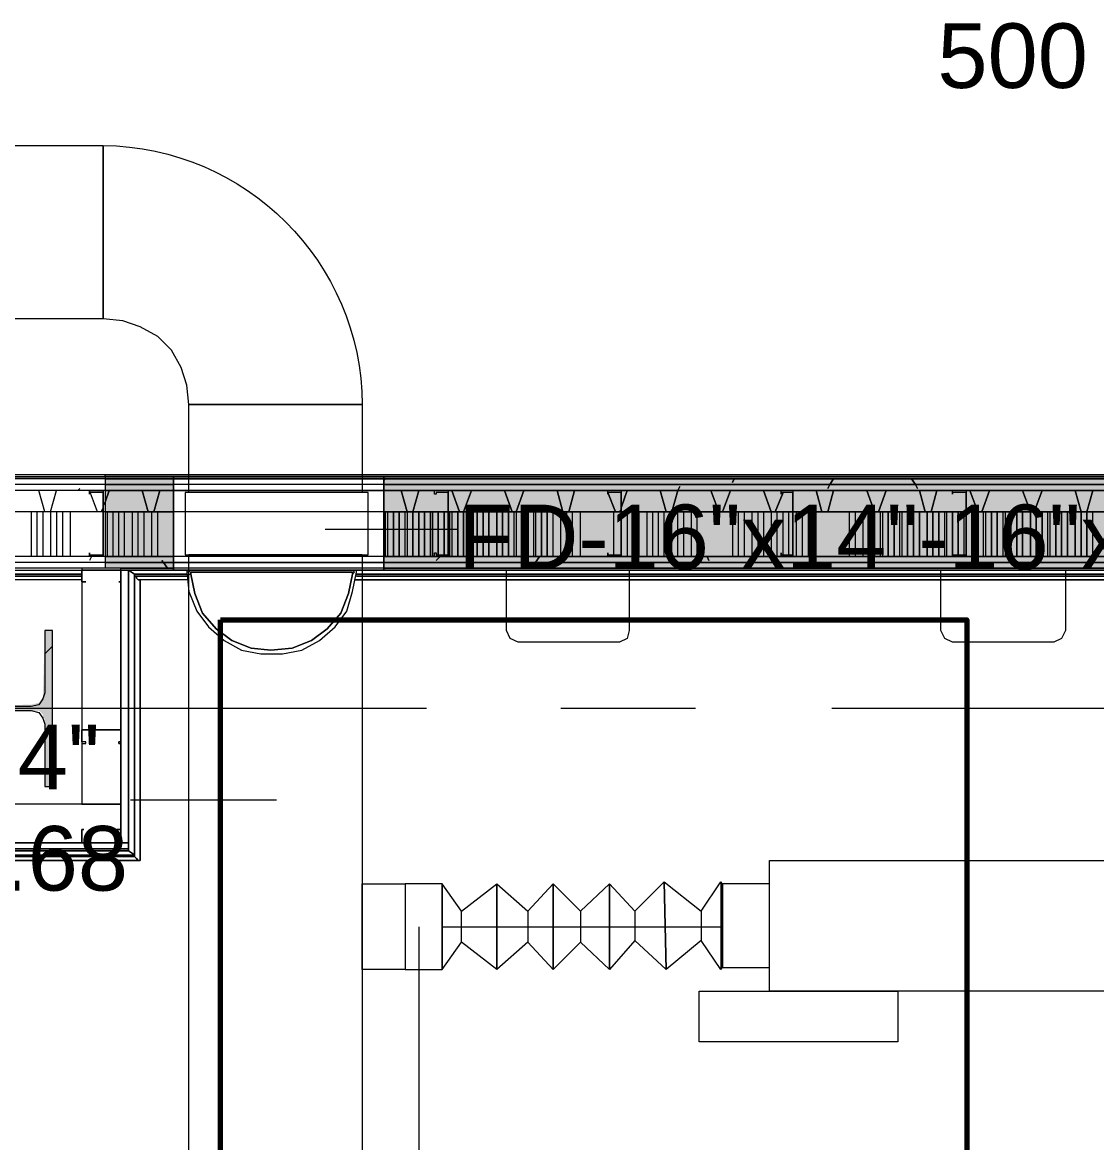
# Model space of a CAD drawing. Header units: metres. Extents: x -2 to 237, y -8 to 52.
# Drawn here: x 30.964 to 33.491, y 31.172 to 33.807 of the extents above; entities that cross this region are included whole.
import ezdxf

# ---------------------------------------------------------------- set-up
doc = ezdxf.new("R2010")
doc.units = ezdxf.units.M
doc.layers.add('HVAC - Ductos', color=5, linetype='Continuous', lineweight=0)
doc.layers.add('PDF_Text', color=7, linetype='Continuous', lineweight=0)
doc.layers.add('PDF_Geometry', color=7, linetype='Continuous', lineweight=0, true_color=0xaaaaaa)
doc.layers.add('PDF_Solid Fills', color=7, linetype='Continuous', lineweight=0, true_color=0xffffff)
doc.styles.add('PDF Helvetica', font='')
doc.styles.get('PDF Helvetica').set_extended_font_data('Helvetica')

msp = doc.modelspace()

# ---------------------------------------------------------------- hatches: boundary and pattern name
at = {"layer": 'PDF_Solid Fills', "lineweight": 0, "transparency": 33554559}
h = msp.add_hatch(color=256, dxfattribs=at)
h.paths.add_polyline_path([(31.3194, 32.7197), (31.3194, 32.7334), (31.159, 32.7334), (31.159, 32.7197)])
h.paths.add_polyline_path([(39.5022, 32.7197), (40.3131, 32.7197), (40.3131, 32.7334), (39.5022, 32.7334)])
h.paths.add_polyline_path([(38.7828, 32.7197), (38.7828, 32.7334), (31.8142, 32.7334), (31.8142, 32.7197)])
h = msp.add_hatch(color=256, dxfattribs=at)
h.paths.add_polyline_path([(31.3194, 32.7197), (31.3194, 32.7334), (31.159, 32.7334), (31.159, 32.7197)])
h.paths.add_polyline_path([(39.5022, 32.7197), (40.3131, 32.7197), (40.3131, 32.7334), (39.5022, 32.7334)])
h.paths.add_polyline_path([(38.7828, 32.7197), (38.7828, 32.7334), (31.8142, 32.7334), (31.8142, 32.7197)])
h = msp.add_hatch(color=256, dxfattribs=at)
h.paths.add_polyline_path([(31.1223, 32.7059), (31.1544, 32.7013), (31.1544, 32.7059)])
h.paths.add_polyline_path([(31.1544, 32.5547), (31.1223, 32.5547), (31.1544, 32.5502)])
h = msp.add_hatch(color=256, dxfattribs=at)
h.paths.add_polyline_path([(31.3194, 32.7059), (31.3194, 32.7197), (31.159, 32.7197), (31.159, 32.7059)])
h.paths.add_polyline_path([(39.5022, 32.7197), (39.5022, 32.7059), (40.3314, 32.7059), (40.3314, 32.7197)])
h.paths.add_polyline_path([(31.8142, 32.7197), (31.8142, 32.7059), (38.7828, 32.7059), (38.7828, 32.7197)])
h = msp.add_hatch(color=256, dxfattribs=at)
h.paths.add_polyline_path([(31.3194, 32.7059), (31.3194, 32.7197), (31.159, 32.7197), (31.159, 32.7059)])
h.paths.add_polyline_path([(39.5022, 32.7197), (39.5022, 32.7059), (40.3131, 32.7059), (40.3131, 32.7197)])
h.paths.add_polyline_path([(31.8142, 32.7197), (31.8142, 32.7059), (38.7828, 32.7059), (38.7828, 32.7197)])
h = msp.add_hatch(color=256, dxfattribs=at)
h.paths.add_polyline_path([(31.3194, 32.6555), (31.3194, 32.7059), (31.159, 32.7059), (31.159, 32.6555)])
h.paths.add_polyline_path([(39.5022, 32.7059), (39.5022, 32.6555), (40.3451, 32.6555), (40.3451, 32.7059)])
h.paths.add_polyline_path([(31.8142, 32.7059), (31.8142, 32.6555), (38.7828, 32.6555), (38.7828, 32.7059)])
h = msp.add_hatch(color=256, dxfattribs=at)
h.paths.add_polyline_path([(31.3194, 32.6555), (31.3194, 32.7059), (31.159, 32.7059), (31.159, 32.6555)])
h.paths.add_polyline_path([(39.5022, 32.7059), (39.5022, 32.6555), (40.3131, 32.6555), (40.3131, 32.7059)])
h.paths.add_polyline_path([(31.8142, 32.7059), (31.8142, 32.6555), (38.7828, 32.6555), (38.7828, 32.7059)])
h = msp.add_hatch(color=256, dxfattribs=at)
h.paths.add_polyline_path([(31.9379, 32.7059), (31.9653, 32.7013), (31.9653, 32.7059)])
h.paths.add_polyline_path([(31.9653, 32.5547), (31.9333, 32.5547), (31.9653, 32.5502)])
h = msp.add_hatch(color=256, dxfattribs=at)
h.paths.add_polyline_path([(32.3685, 32.7013), (32.3685, 32.7059), (32.3411, 32.7059)])
h.paths.add_polyline_path([(32.3685, 32.5502), (32.3685, 32.5547), (32.3411, 32.5547)])
h = msp.add_hatch(color=256, dxfattribs=at)
h.paths.add_polyline_path([(32.7488, 32.7059), (32.7763, 32.7013), (32.7763, 32.7059)])
h.paths.add_polyline_path([(32.7763, 32.5547), (32.7488, 32.5547), (32.7763, 32.5502)])
h = msp.add_hatch(color=256, dxfattribs=at)
h.paths.add_polyline_path([(33.152, 32.7059), (33.1841, 32.7013), (33.1841, 32.7059)])
h.paths.add_polyline_path([(33.1841, 32.5547), (33.1566, 32.5547), (33.1841, 32.5502)])
h = msp.add_hatch(color=256, dxfattribs=at)
h.paths.add_polyline_path([(31.3194, 32.5502), (31.3194, 32.6555), (31.159, 32.6555), (31.159, 32.5502)])
h.paths.add_polyline_path([(40.3451, 32.5502), (40.3451, 32.6555), (39.5022, 32.6555), (39.5022, 32.5547), (40.3131, 32.5547)])
h.paths.add_polyline_path([(38.7828, 32.5547), (38.7828, 32.6555), (31.8142, 32.6555), (31.8142, 32.5502), (38.2239, 32.5547)])
h = msp.add_hatch(color=256, dxfattribs=at)
h.paths.add_polyline_path([(31.3194, 32.5502), (31.3194, 32.6555), (31.159, 32.6555), (31.159, 32.5502)])
h.paths.add_polyline_path([(39.5022, 32.5547), (40.3131, 32.5547), (40.3131, 32.6555), (39.5022, 32.6555)])
h.paths.add_polyline_path([(38.7828, 32.5502), (38.7828, 32.6555), (31.8142, 32.6555), (31.8142, 32.5502)])
h = msp.add_hatch(color=256, dxfattribs=at)
h.paths.add_polyline_path([(31.3194, 32.5364), (31.3194, 32.5502), (31.159, 32.5502), (31.159, 32.5364)])
h.paths.add_polyline_path([(39.5022, 32.5502), (39.5022, 32.5364), (40.3314, 32.5364), (40.3314, 32.5502)])
h.paths.add_polyline_path([(31.8142, 32.5502), (31.8142, 32.5364), (38.7828, 32.5364), (38.7828, 32.5502)])
h = msp.add_hatch(color=256, dxfattribs=at)
h.paths.add_polyline_path([(31.3194, 32.5364), (31.3194, 32.5502), (31.159, 32.5502), (31.159, 32.5364)])
h.paths.add_polyline_path([(39.5022, 32.5502), (39.5022, 32.5364), (40.3131, 32.5364), (40.3131, 32.5502)])
h.paths.add_polyline_path([(31.8142, 32.5502), (31.8142, 32.5364), (38.7828, 32.5364), (38.7828, 32.5502)])
h = msp.add_hatch(color=256, dxfattribs=at)
h.paths.add_polyline_path([(31.3194, 32.5227), (31.3194, 32.5364), (31.159, 32.5364), (31.159, 32.5227)])
h.paths.add_polyline_path([(39.5022, 32.5364), (39.5022, 32.5227), (40.3131, 32.5227), (40.3131, 32.5364)])
h.paths.add_polyline_path([(31.8142, 32.5364), (31.8142, 32.5227), (38.7828, 32.5227), (38.7828, 32.5364)])
h = msp.add_hatch(color=256, dxfattribs=at)
h.paths.add_polyline_path([(31.3194, 32.5227), (31.3194, 32.5364), (31.159, 32.5364), (31.159, 32.5227)])
h.paths.add_polyline_path([(39.5022, 32.5364), (39.5022, 32.5227), (40.3131, 32.5227), (40.3131, 32.5364)])
h.paths.add_polyline_path([(31.8142, 32.5364), (31.8142, 32.5227), (38.7828, 32.5227), (38.7828, 32.5364)])
msp.add_hatch(color=256, dxfattribs=at).paths.add_polyline_path([(30.6963, 32.2295), (30.6963, 32.376), (30.6779, 32.376), (30.6779, 32.0095), (30.6963, 32.0095), (30.6963, 32.1607), (30.7009, 32.1745), (30.7146, 32.1882), (31.0032, 32.1882), (31.0124, 32.1791), (31.0124, 32.1699), (31.017, 32.1699), (31.017, 32.0095), (31.0353, 32.0095), (31.0353, 32.376), (31.017, 32.376), (31.0124, 32.2203), (31.0078, 32.2111), (31.0032, 32.2065), (30.9849, 32.2019), (30.7329, 32.1973), (30.7329, 32.2019), (30.7146, 32.2065), (30.7054, 32.2157), (30.7009, 32.2157), (30.7009, 32.2295)])

# ---------------------------------------------------------------- linework, layer by layer
at = {"layer": 'HVAC - Ductos', "lineweight": 0}
for points in [[(27.709, 33.5169), (31.1544, 33.5169), (31.1544, 33.1091), (27.709, 33.1091)], [(31.356, 32.7013), (31.356, 32.9075), (31.7638, 32.9075), (31.7638, 32.7013)], [(31.3468, 32.5547), (31.7775, 32.5547), (31.7775, 32.7013), (31.3468, 32.7013)], [(31.356, 31.0474), (31.356, 32.5547), (31.7638, 32.5547), (31.7638, 31.0474)], [(33.6331, 31.5284), (33.6331, 31.8354), (33.6331, 31.5284), (32.7213, 31.5284), (32.7213, 31.8354), (33.6331, 31.8354), (34.0179, 31.8858), (34.0179, 31.478)], [(31.8646, 31.5788), (31.7638, 31.5788), (31.7638, 31.5834), (31.7638, 31.5926), (31.7638, 31.6063), (31.7638, 31.6293), (31.7638, 31.6521), (31.7638, 31.6797), (31.7638, 31.7071), (31.7638, 31.7301), (31.7638, 31.7529), (31.7638, 31.7667), (31.7638, 31.7804), (31.8646, 31.7804), (31.8646, 31.7667), (31.8646, 31.7529), (31.8646, 31.7301), (31.8646, 31.7071), (31.8646, 31.6797), (31.8646, 31.6521), (31.8646, 31.6293), (31.8646, 31.6063), (31.8646, 31.5926), (31.8646, 31.5834)], [(31.9516, 31.7804), (31.9516, 31.7667), (31.9516, 31.7529), (31.9516, 31.7301), (31.9516, 31.7071), (31.9516, 31.6797), (31.9516, 31.6521), (31.9516, 31.6293), (31.9516, 31.6063), (31.9516, 31.5926), (31.9516, 31.5834), (31.9516, 31.5788), (31.9516, 31.5834), (31.9516, 31.5926), (31.9516, 31.6063), (31.9516, 31.6293), (31.9516, 31.6521), (31.9516, 31.6797), (31.9516, 31.7071), (31.9516, 31.7301), (31.9516, 31.7529), (31.9516, 31.7667)], [(32.6114, 31.7804), (32.6114, 31.7759), (32.6114, 31.7575), (32.6114, 31.7301), (32.6114, 31.6979), (32.6114, 31.6659), (32.6114, 31.6293), (32.6114, 31.6063), (32.6114, 31.588), (32.6114, 31.5834), (32.7213, 31.5834), (32.7213, 31.5972), (32.7213, 31.6109), (32.7213, 31.6293), (32.7213, 31.6567), (32.7213, 31.6797), (32.7213, 31.7071), (32.7213, 31.7301), (32.7213, 31.7529), (32.7213, 31.7667), (32.7213, 31.7759), (32.7213, 31.7804), (32.6114, 31.7804), (32.6068, 31.785), (32.6068, 31.7759), (32.6068, 31.7575), (32.6068, 31.7301), (32.6068, 31.6979), (32.6068, 31.6659), (32.6068, 31.6293), (32.6068, 31.6017), (32.6068, 31.588), (32.6068, 31.5788), (32.6114, 31.5834), (32.6114, 31.588), (32.6114, 31.6063), (32.6114, 31.6293), (32.6114, 31.6659), (32.6114, 31.6979), (32.6114, 31.7301), (32.6114, 31.7575), (32.6114, 31.7759)], [(32.6114, 31.7804), (32.6114, 31.7759), (32.6114, 31.7667), (32.6114, 31.7529), (32.6114, 31.7301), (32.6114, 31.7071), (32.6114, 31.6797), (32.6114, 31.6567), (32.6114, 31.6293), (32.6114, 31.6109), (32.6114, 31.5972), (32.6114, 31.5834), (32.6114, 31.5972), (32.6114, 31.6109), (32.6114, 31.6293), (32.6114, 31.6567), (32.6114, 31.6797), (32.6114, 31.7071), (32.6114, 31.7301), (32.6114, 31.7529), (32.6114, 31.7667), (32.6114, 31.7759)], [(32.5564, 31.4093), (32.5564, 31.5284), (33.0237, 31.5284), (33.0237, 31.4093)]]:
    msp.add_lwpolyline(points, close=True, dxfattribs=at)
msp.add_lwpolyline([(31.7638, 32.9075), (31.356, 32.9075), (31.3514, 32.9533), (31.3377, 32.9946), (31.3148, 33.0358), (31.2827, 33.0678), (31.2415, 33.0908), (31.2003, 33.1045), (31.1544, 33.1091), (31.1544, 33.5169, -0.409304)], format="xyb", close=True, dxfattribs=at)
for points in [[(31.1544, 33.5169), (31.1544, 33.5169)], [(31.1544, 33.1091), (31.1544, 33.5169), (31.1544, 33.1091)], [(31.1544, 33.1091), (31.1544, 33.1091)], [(31.6767, 32.6143), (31.9883, 32.6143)], [(31.356, 32.5547), (31.356, 32.5547)], [(31.356, 32.5547), (31.7638, 32.5547), (31.356, 32.5547)], [(31.7638, 32.5547), (31.7638, 32.5547)], [(31.5622, 31.9774), (31.2185, 31.9774)], [(31.9974, 31.7163), (32.0799, 31.7804), (32.0799, 31.5788), (31.9974, 31.643), (31.9974, 31.7163), (31.9516, 31.7804), (31.8646, 31.7804), (31.8646, 31.7667), (31.8646, 31.7529), (31.8646, 31.7301), (31.8646, 31.7071), (31.8646, 31.6797), (31.8646, 31.6521), (31.8646, 31.6293), (31.8646, 31.6063), (31.8646, 31.5926), (31.8646, 31.5834), (31.8646, 31.5788), (31.9516, 31.5788), (31.9516, 31.7804), (31.9516, 31.5788), (31.9974, 31.643)], [(32.1533, 31.7163), (32.2128, 31.7804), (32.2128, 31.5788), (32.1533, 31.643), (32.0799, 31.5788), (32.0799, 31.7804), (32.1533, 31.7163), (32.1533, 31.643)], [(32.2769, 31.7163), (32.3456, 31.7804), (32.3456, 31.5788), (32.2769, 31.643), (32.2128, 31.5788), (32.2128, 31.7804), (32.2769, 31.7163), (32.2769, 31.643)], [(32.4052, 31.7163), (32.4739, 31.785), (32.4785, 31.5788), (32.4052, 31.6476), (32.3456, 31.5788), (32.3456, 31.7804), (32.4052, 31.7163), (32.4052, 31.6476)], [(32.561, 31.7163), (32.6068, 31.785), (32.6068, 31.5788), (32.561, 31.6476), (32.4785, 31.5788), (32.4739, 31.785), (32.561, 31.7163), (32.561, 31.6476)], [(32.6068, 31.785), (32.6068, 31.7759), (32.6068, 31.7575), (32.6068, 31.7301), (32.6068, 31.6979), (32.6068, 31.6659), (32.6068, 31.6293), (32.6068, 31.6017), (32.6068, 31.588), (32.6068, 31.5788)], [(31.8966, 31.6797), (31.8966, 30.6442), (32.4098, 30.6442)], [(31.9516, 31.6797), (32.1715, 31.6797), (32.3869, 31.6797), (32.6068, 31.6797)]]:
    msp.add_lwpolyline(points, dxfattribs=at)
at = {"layer": 'PDF_Geometry', "lineweight": 0}
for points in [[(29.9907, 32.738), (29.9907, 32.8433), (29.2897, 32.8433), (29.9907, 32.8433), (29.2897, 32.8433), (29.9907, 32.8433), (29.9907, 32.8479), (29.2851, 32.8479), (29.2897, 32.8433), (29.2851, 32.8479), (29.2851, 32.8433), (29.2851, 32.8479), (29.9907, 32.8479), (29.9907, 32.8433), (29.9907, 32.8251), (29.4271, 32.8251), (29.9907, 32.8251), (29.9907, 32.738), (31.159, 32.738), (40.3131, 32.738)], [(29.615, 25.554), (29.615, 31.8766), (29.615, 31.9133), (29.615, 31.9683), (29.615, 32.518), (31.159, 32.518), (31.3194, 32.518), (31.3194, 32.738), (31.159, 32.738), (29.3997, 32.738), (29.3997, 32.518), (29.3997, 31.9133), (29.3997, 25.554)], [(40.3131, 32.7197), (39.5022, 32.7197), (39.5022, 32.7334), (38.7828, 32.7334), (31.8142, 32.7334), (31.8142, 32.7197), (31.3194, 32.7197), (31.159, 32.7197), (29.4134, 32.7197), (29.4134, 32.7059), (29.4134, 32.518), (29.4134, 31.9133), (29.4134, 25.554), (29.4134, 22.5485)], [(31.8142, 32.7059), (31.8142, 32.7197), (31.3194, 32.7197), (31.3194, 32.7334), (31.8142, 32.7334), (31.3194, 32.7334), (31.159, 32.7334), (29.4271, 32.7334)], [(52.427, 32.738), (43.9601, 32.738), (44.629, 32.738), (44.629, 32.7426), (43.9601, 32.7426), (40.3131, 32.7426), (31.159, 32.7426), (29.9907, 32.7426)], [(31.3194, 32.518), (31.356, 32.518), (31.3194, 32.518), (31.8142, 32.518), (31.8142, 32.738), (31.3194, 32.738)], [(31.8142, 32.738), (31.3194, 32.738), (31.3194, 32.518), (31.8142, 32.518)], [(40.3451, 32.7059), (40.3314, 32.7059), (40.3314, 32.7197), (40.8445, 32.7197), (40.8445, 32.7059), (40.5834, 32.7059), (40.8445, 32.7059), (41.3257, 32.7059), (41.3257, 32.7197), (40.8445, 32.7197), (40.8445, 32.7334), (40.3451, 32.7334), (40.3314, 32.7334), (40.3131, 32.7334), (39.5022, 32.7334), (38.7828, 32.7334), (38.7828, 32.7197), (39.5022, 32.7197), (39.5022, 32.7059), (38.7828, 32.7059), (31.8142, 32.7059), (31.3194, 32.7059)], [(31.8142, 32.5364), (31.8142, 32.5502), (31.8142, 32.6555), (31.3194, 32.6555), (31.3194, 32.7059), (31.159, 32.7059), (29.4317, 32.7059), (29.4317, 32.6555), (29.4317, 32.518), (29.4317, 31.9133)], [(31.3194, 32.7197), (31.3194, 32.7059), (31.8142, 32.7059), (31.8142, 32.6555), (31.3194, 32.6555), (31.159, 32.6555), (31.1544, 32.6555), (30.7512, 32.6555), (30.7512, 32.5502)], [(31.1223, 32.6967), (31.1223, 32.6967)], [(31.1544, 32.7013), (31.1544, 32.7013)], [(39.5022, 32.7197), (38.7828, 32.7197), (31.8142, 32.7197)], [(38.7828, 32.7059), (31.8142, 32.7059), (31.8142, 32.6555), (31.9654, 32.6555), (32.3731, 32.6555), (32.7763, 32.6555), (33.1841, 32.6555), (33.5872, 32.6555), (33.1841, 32.6555), (32.7763, 32.6555), (32.3731, 32.6555), (31.9654, 32.6555), (31.8142, 32.6555)], [(31.9654, 32.7013), (31.9654, 32.7013)], [(32.3411, 32.6967), (32.3411, 32.6967)], [(32.7488, 32.6967), (32.7488, 32.6967)], [(32.7763, 32.7013), (32.7763, 32.7013)], [(33.152, 32.6967), (33.152, 32.6967)], [(33.1841, 32.7013), (33.1841, 32.7013)], [(30.9849, 32.6555), (30.9849, 32.5502)], [(30.9986, 32.6555), (30.9986, 32.5502)], [(31.0124, 32.6555), (31.0124, 32.5502)], [(31.0307, 32.6555), (31.0307, 32.5502)], [(31.0445, 32.6555), (31.0445, 32.5502)], [(31.0583, 32.6555), (31.0583, 32.5502)], [(31.0765, 32.6555), (31.0765, 32.5502)], [(31.1636, 32.6555), (31.1636, 32.5502)], [(31.1773, 32.6555), (31.1773, 32.5502)], [(31.1911, 32.5502), (31.1911, 32.6555)], [(31.2048, 32.5502), (31.2048, 32.6555)], [(31.2231, 32.5502), (31.2231, 32.6555)], [(31.2369, 32.5502), (31.2369, 32.6555)], [(31.2506, 32.5502), (31.2506, 32.6555)], [(31.2689, 32.5502), (31.2689, 32.6555)], [(31.2827, 32.5502), (31.2827, 32.6555)], [(31.8142, 32.5502), (31.3194, 32.5502), (31.3194, 32.6555)], [(33.5872, 32.6555), (33.1841, 32.6555), (32.7763, 32.6555), (32.3731, 32.6555), (31.9654, 32.6555), (31.8142, 32.6555), (31.8142, 32.5502), (38.7828, 32.5502), (39.5022, 32.5502)], [(31.8187, 32.5502), (31.8187, 32.6555)], [(31.8233, 32.6555), (31.8233, 32.5502)], [(31.8646, 32.5502), (31.8646, 32.6555)], [(31.8692, 32.6555), (31.8692, 32.5502)], [(31.9241, 32.5502), (31.9241, 32.6555)], [(31.97, 32.5502), (31.97, 32.6555)], [(31.9746, 32.6555), (31.9746, 32.5502)], [(31.9883, 32.5502), (31.9883, 32.6555)], [(32.0158, 32.5502), (32.0158, 32.6555)], [(32.0204, 32.6555), (32.0204, 32.5502)], [(32.1211, 32.5502), (32.1211, 32.6555)], [(32.1257, 32.6555), (32.1257, 32.5502)], [(32.1669, 32.5502), (32.1669, 32.6555)], [(32.1715, 32.6555), (32.1715, 32.5502)], [(32.2128, 32.5502), (32.2128, 32.6555)], [(32.2311, 32.5502), (32.2311, 32.6555)], [(32.2449, 32.5502), (32.2449, 32.6555)], [(32.2586, 32.5502), (32.2586, 32.6555)], [(32.2769, 32.5502), (32.2769, 32.6555)], [(32.3548, 32.6555), (32.3548, 32.5547)], [(32.3731, 32.6555), (32.3731, 32.5502)], [(32.3869, 32.6555), (32.3869, 32.5502)], [(32.4006, 32.6555), (32.4006, 32.5502)], [(32.4144, 32.6555), (32.4144, 32.5502)], [(32.4327, 32.6555), (32.4327, 32.5502)], [(32.4464, 32.6555), (32.4464, 32.5502)], [(32.4602, 32.5502), (32.4602, 32.6555)], [(32.4739, 32.5502), (32.4739, 32.6555)], [(32.4922, 32.5502), (32.4922, 32.6555)], [(32.506, 32.5502), (32.506, 32.6555)], [(32.5198, 32.5502), (32.5198, 32.6555)], [(32.5381, 32.5502), (32.5381, 32.6555)], [(32.5518, 32.5502), (32.5518, 32.6555)], [(32.6343, 32.6555), (32.6343, 32.5502)], [(32.648, 32.6555), (32.648, 32.5502)], [(32.6618, 32.6555), (32.6618, 32.5502)], [(32.6801, 32.6555), (32.6801, 32.5502)], [(32.6939, 32.6555), (32.6939, 32.5502)], [(32.7076, 32.6555), (32.7076, 32.5502)], [(32.7259, 32.6555), (32.7259, 32.5502)], [(32.7397, 32.5502), (32.7397, 32.6555)], [(32.7534, 32.5547), (32.7534, 32.6555)], [(32.7671, 32.5547), (32.7671, 32.6555)], [(32.7855, 32.5502), (32.7855, 32.6555)], [(32.7992, 32.5502), (32.7992, 32.6555)], [(32.813, 32.5502), (32.813, 32.6555)], [(32.8313, 32.5502), (32.8313, 32.6555)], [(32.9092, 32.6555), (32.9092, 32.5502)], [(32.9229, 32.6555), (32.9229, 32.5502)], [(32.9412, 32.6555), (32.9412, 32.5502)], [(32.955, 32.6555), (32.955, 32.5502)], [(32.9688, 32.6555), (32.9688, 32.5502)], [(32.9825, 32.5502), (32.9825, 32.6555)], [(32.9871, 32.6555), (32.9871, 32.5502)], [(33.0283, 32.5502), (33.0283, 32.6555)], [(33.0329, 32.6555), (33.0329, 32.5502)], [(33.1337, 32.5502), (33.1337, 32.6555)], [(33.1383, 32.6555), (33.1383, 32.5502)], [(33.1795, 32.5547), (33.1795, 32.6555)], [(33.1841, 32.6555), (33.1841, 32.5547)], [(33.1978, 32.5502), (33.1978, 32.6555)], [(33.2253, 32.5502), (33.2253, 32.6555)], [(33.2299, 32.6555), (33.2299, 32.5502)], [(33.2574, 32.5502), (33.2574, 32.6555)], [(33.2711, 32.5502), (33.2711, 32.6555)], [(33.2757, 32.6555), (33.2757, 32.5502)], [(33.3765, 32.5502), (33.3765, 32.6555)], [(33.3811, 32.6555), (33.3811, 32.5502)], [(33.4819, 32.5502), (33.4819, 32.6555)], [(38.7828, 32.5502), (31.8142, 32.5502), (31.3194, 32.5502), (31.159, 32.5502), (29.5829, 32.5502), (29.5325, 32.5502), (29.5829, 32.5502), (29.5829, 32.5364), (29.5829, 32.518), (29.5829, 31.9133), (29.5829, 27.1026)], [(31.1223, 32.5593), (31.1223, 32.5593)], [(31.1544, 32.5547), (31.1544, 32.5547)], [(31.3194, 32.5502), (31.3194, 32.5364), (31.8142, 32.5364), (31.8142, 32.5226), (31.3194, 32.5226), (31.1957, 32.5226), (31.3194, 32.5226), (31.3194, 32.518), (31.159, 32.518)], [(31.9654, 32.5547), (31.9654, 32.5547)], [(32.3411, 32.5593), (32.3411, 32.5593)], [(32.7488, 32.5593), (32.7488, 32.5593)], [(32.7763, 32.5547), (32.7763, 32.5547)], [(33.152, 32.5593), (33.152, 32.5593)], [(33.1841, 32.5547), (33.1841, 32.5547)], [(40.3406, 31.0886), (40.3451, 31.0886), (40.3314, 31.0886), (40.3314, 32.5364), (40.3131, 32.5364), (39.5022, 32.5364), (38.7828, 32.5364), (38.7828, 32.5226), (39.5022, 32.5226), (38.7828, 32.5226), (31.8142, 32.5226), (31.3194, 32.5226), (31.3194, 32.5364), (31.159, 32.5364), (29.5967, 32.5364), (29.5967, 32.5226), (29.5967, 32.518), (29.5967, 31.9133), (29.6104, 31.9133)], [(31.104, 32.5226), (29.615, 32.5226), (29.615, 32.518), (29.615, 31.9133), (29.615, 32.5226), (29.5967, 32.5226), (29.5967, 31.9133), (29.5967, 27.1026), (29.5967, 26.956), (29.5967, 25.554), (29.5967, 25.5356)], [(29.6287, 31.8491), (31.2277, 31.8491), (31.214, 31.8583), (29.615, 31.8583), (31.214, 31.8583), (31.214, 31.9683), (31.214, 32.518), (31.104, 32.518), (31.104, 31.9683), (29.615, 31.9683)], [(29.615, 32.518), (30.9986, 32.518)], [(31.1957, 32.518), (31.214, 32.518), (31.214, 31.8583), (31.2277, 31.8491), (31.2277, 32.5089), (31.2277, 31.8491), (31.214, 31.8583), (29.615, 31.8583), (31.214, 31.8583), (31.214, 31.8629), (31.214, 31.8766), (29.615, 31.8766), (31.1957, 31.8766), (31.1957, 31.9683), (31.104, 31.9683), (29.615, 31.9683)], [(31.1957, 32.5226), (31.3194, 32.5226), (31.3194, 32.5364), (31.159, 32.5364), (31.159, 32.5226)], [(31.1957, 32.518), (31.1957, 31.8766)], [(31.2277, 32.5089), (31.214, 32.518)], [(31.214, 32.518), (31.2277, 32.5089)], [(31.214, 31.8629), (31.214, 32.518), (31.214, 31.8629)], [(31.214, 31.8766), (31.214, 32.518)], [(31.2277, 32.5089), (31.214, 32.518)], [(38.7828, 32.5364), (31.8142, 32.5364), (31.3194, 32.5364)], [(31.3606, 32.518), (31.356, 32.5135), (31.3514, 32.5135)], [(31.356, 32.5089), (31.3606, 32.5089), (31.3606, 32.5135), (31.3652, 32.5135)], [(31.7409, 32.5135), (31.7409, 32.5089), (31.7455, 32.5135), (31.7409, 32.518)], [(37.9123, 32.4585), (37.9078, 32.4585), (37.9078, 32.518), (37.9123, 32.518), (31.7455, 32.518), (37.9123, 32.518)], [(38.7828, 32.518), (38.7828, 32.5226), (31.8142, 32.5226), (31.8142, 32.518), (38.7828, 32.518), (39.5022, 32.518)], [(29.6287, 32.5089), (31.104, 32.5089), (29.6287, 32.5089), (31.104, 32.5089), (29.6287, 32.5089)], [(29.6287, 31.8445), (31.2277, 31.8445), (29.6287, 31.8445), (31.2277, 31.8445), (29.6287, 31.8445), (31.2277, 31.8445), (31.2323, 31.8399), (31.2369, 31.8354), (31.2415, 31.8354), (31.2415, 32.4952), (31.2369, 32.4952), (31.2323, 32.4998), (31.2323, 32.5044), (31.2277, 32.5044), (31.3514, 32.5044), (31.2277, 32.5044), (31.3514, 32.5044), (31.2277, 32.5044), (31.3514, 32.5044), (31.2277, 32.5044), (31.2323, 32.5044), (31.2323, 32.4998), (31.2369, 32.4952), (31.2415, 32.4952), (31.2369, 32.4952), (31.2323, 32.4998), (31.2323, 32.5044), (31.2277, 32.5044), (31.2277, 32.5089), (31.2277, 32.5044), (31.2323, 32.5044), (31.2323, 32.4998), (31.2369, 32.4952), (31.2415, 32.4952), (31.2415, 31.8354), (31.2369, 31.8354), (31.2323, 31.8399), (31.2277, 31.8445), (31.2323, 31.8399), (31.2369, 31.8354), (31.2415, 31.8354), (29.6425, 31.8354)], [(29.6287, 31.8491), (31.2277, 31.8491), (31.2277, 32.5089)], [(31.104, 32.4952), (29.6425, 32.4952), (29.6379, 32.4952), (29.6379, 32.4998), (29.6333, 32.4998), (29.6333, 32.5044), (29.6287, 32.5044), (31.104, 32.5044), (29.6287, 32.5044), (31.104, 32.5044)], [(31.2277, 32.5089), (31.3514, 32.5089)], [(31.2277, 32.5089), (31.3514, 32.5089)], [(31.3514, 32.5089), (31.2277, 32.5089)], [(31.3514, 32.5089), (31.2277, 32.5089)], [(31.2277, 32.5089), (31.2277, 31.8445)], [(31.2277, 32.5089), (31.2277, 31.8445)], [(31.2277, 32.5089), (31.3514, 32.5089)], [(31.2277, 32.5089), (31.3514, 32.5089)], [(31.2277, 32.5044), (31.2277, 31.8445)], [(31.2277, 32.5044), (31.2277, 31.8445)], [(31.2277, 32.5044), (31.2277, 31.8445)], [(31.2277, 32.5044), (31.2277, 31.8445)], [(31.2277, 32.5044), (31.2277, 31.8445)], [(31.2277, 32.5044), (31.2277, 31.8445)], [(31.3514, 32.4952), (31.2415, 32.4952)], [(31.3514, 32.4952), (31.2415, 32.4952)], [(37.9078, 32.5089), (31.75, 32.5089)], [(37.9078, 32.5089), (31.75, 32.5089)], [(31.75, 32.5089), (37.9078, 32.5089)], [(31.75, 32.5089), (37.9078, 32.5089)], [(37.9078, 32.5044), (31.75, 32.5044)], [(37.9078, 32.5044), (31.75, 32.5044)], [(31.017, 32.3211), (31.0353, 32.3394)], [(31.915, 32.1928), (30.6459, 32.1928)], [(32.5472, 32.1928), (32.2311, 32.1928)], [(34.137, 32.1928), (32.8679, 32.1928)], [(31.214, 31.8629), (29.615, 31.8629)], [(29.615, 31.8629), (31.214, 31.8629)], [(31.1957, 31.8766), (31.214, 31.8766)], [(29.6287, 31.8491), (31.2277, 31.8491)], [(29.6287, 31.8491), (31.2277, 31.8491)], [(29.6425, 31.8354), (31.2415, 31.8354), (31.2369, 31.8354), (31.2323, 31.8399), (31.2277, 31.8445), (29.6287, 31.8445), (31.2277, 31.8445), (29.6287, 31.8445), (31.2277, 31.8445), (29.6287, 31.8445)]]:
    msp.add_lwpolyline(points, dxfattribs=at)
for points in [[(31.159, 32.738), (31.159, 32.7426), (40.3131, 32.7426), (40.3131, 32.738)], [(31.159, 32.738), (31.159, 32.7334), (31.3194, 32.7334), (31.3194, 32.738)], [(31.159, 32.7334), (31.159, 32.7197), (31.3194, 32.7197), (31.3194, 32.7334)], [(31.8142, 32.518), (38.7828, 32.518), (38.7828, 32.738), (31.8142, 32.738)], [(38.7828, 32.738), (31.8142, 32.738), (31.8142, 32.7334), (38.7828, 32.7334)], [(38.7828, 32.7197), (38.7828, 32.7334), (31.8142, 32.7334), (31.8142, 32.7197)], [(31.1544, 32.7059), (31.1544, 32.7013), (31.1544, 32.5547), (31.1544, 32.5502), (31.1223, 32.5502), (31.1223, 32.5593), (31.1223, 32.5547), (31.1544, 32.5547), (31.1544, 32.7013), (31.1223, 32.7013), (31.1223, 32.6967), (31.1223, 32.7059)], [(31.159, 32.7197), (31.159, 32.7059), (31.3194, 32.7059), (31.3194, 32.7197)], [(31.159, 32.7059), (31.159, 32.6555), (31.3194, 32.6555), (31.3194, 32.7059)], [(38.7828, 32.7059), (38.7828, 32.7197), (31.8142, 32.7197), (31.8142, 32.7059)], [(31.9654, 32.7059), (31.9654, 32.7013), (31.9654, 32.5547), (31.9654, 32.5502), (31.9333, 32.5502), (31.9333, 32.5593), (31.9379, 32.5593), (31.9379, 32.5547), (31.9654, 32.5547), (31.9654, 32.7013), (31.9379, 32.7013), (31.9379, 32.6967), (31.9333, 32.6967), (31.9333, 32.7059)], [(32.3685, 32.7059), (32.3731, 32.7059), (32.3731, 32.7013), (32.3731, 32.5547), (32.3685, 32.5502), (32.3411, 32.5502), (32.3411, 32.5593), (32.3411, 32.5547), (32.3685, 32.5547), (32.3731, 32.5547), (32.3731, 32.7013), (32.3685, 32.7013), (32.3411, 32.7013), (32.3411, 32.6967), (32.3411, 32.7059)], [(32.7763, 32.7059), (32.7763, 32.7013), (32.7763, 32.5547), (32.7763, 32.5502), (32.7488, 32.5502), (32.7488, 32.5593), (32.7488, 32.5547), (32.7763, 32.5547), (32.7763, 32.7013), (32.7488, 32.7013), (32.7488, 32.6967), (32.7488, 32.7059)], [(33.1841, 32.7059), (33.1841, 32.7013), (33.1841, 32.5547), (33.1841, 32.5502), (33.152, 32.5502), (33.152, 32.5593), (33.152, 32.5547), (33.1841, 32.5547), (33.1841, 32.7013), (33.152, 32.7013), (33.152, 32.6967), (33.152, 32.7059)], [(31.159, 32.6555), (31.159, 32.5502), (31.3194, 32.5502), (31.3194, 32.6555)], [(31.8371, 32.6555), (31.8371, 32.5502)], [(31.8508, 32.6555), (31.8508, 32.5502)], [(31.8829, 32.6555), (31.8829, 32.5502)], [(31.8966, 32.6555), (31.8966, 32.5502)], [(31.9104, 32.6555), (31.9104, 32.5502)], [(31.9287, 32.5502), (31.9287, 32.6555)], [(31.9424, 32.6555), (31.9424, 32.5547)], [(31.9562, 32.6555), (31.9562, 32.5547)], [(31.9883, 32.6555), (31.9883, 32.5502)], [(32.002, 32.6555), (32.002, 32.5502)], [(32.0341, 32.6555), (32.0341, 32.5502)], [(32.0478, 32.6555), (32.0478, 32.5502)], [(32.0616, 32.6555), (32.0616, 32.5502)], [(32.0799, 32.6555), (32.0799, 32.5502)], [(32.0936, 32.6555), (32.0936, 32.5502)], [(32.1074, 32.6555), (32.1074, 32.5502)], [(32.1395, 32.6555), (32.1395, 32.5502)], [(32.1533, 32.6555), (32.1533, 32.5502)], [(32.1853, 32.6555), (32.1853, 32.5502)], [(32.199, 32.6555), (32.199, 32.5502)], [(33.0008, 32.6555), (33.0008, 32.5502)], [(33.0146, 32.6555), (33.0146, 32.5502)], [(33.0466, 32.6555), (33.0466, 32.5502)], [(33.0604, 32.6555), (33.0604, 32.5502)], [(33.0741, 32.6555), (33.0741, 32.5502)], [(33.0924, 32.6555), (33.0924, 32.5502)], [(33.1062, 32.6555), (33.1062, 32.5502)], [(33.12, 32.6555), (33.12, 32.5502)], [(33.152, 32.6555), (33.152, 32.5502)], [(33.1658, 32.6555), (33.1658, 32.5547)], [(33.1978, 32.5502), (33.1978, 32.6555)], [(33.2116, 32.6555), (33.2116, 32.5502)], [(33.2437, 32.6555), (33.2437, 32.5502)], [(33.2574, 32.6555), (33.2574, 32.5502)], [(33.2895, 32.6555), (33.2895, 32.5502)], [(33.3032, 32.6555), (33.3032, 32.5502)], [(33.3169, 32.6555), (33.3169, 32.5502)], [(33.3353, 32.6555), (33.3353, 32.5502)], [(33.349, 32.6555), (33.349, 32.5502)], [(33.3628, 32.6555), (33.3628, 32.5502)], [(33.3948, 32.6555), (33.3948, 32.5502)], [(33.4086, 32.6555), (33.4086, 32.5502)], [(33.4223, 32.6555), (33.4223, 32.5502)], [(33.4407, 32.6555), (33.4407, 32.5502)], [(33.4544, 32.6555), (33.4544, 32.5502)], [(33.4681, 32.6555), (33.4681, 32.5502)], [(31.159, 32.5502), (31.159, 32.5364), (31.3194, 32.5364), (31.3194, 32.5502)], [(38.7828, 32.5364), (38.7828, 32.5502), (31.8142, 32.5502), (31.8142, 32.5364)], [(31.1957, 32.4906), (31.1957, 32.518), (31.1957, 32.5226), (31.104, 32.5226), (31.104, 32.518), (31.104, 32.4906), (31.1132, 32.4906), (31.104, 32.4906), (31.104, 32.518), (31.1957, 32.518), (31.1957, 32.4906), (31.1911, 32.4906)], [(31.1957, 32.518), (31.104, 32.518), (31.104, 31.9683), (31.1957, 31.9683)], [(31.214, 31.8583), (31.214, 32.518), (31.2277, 32.5089), (31.2277, 31.8491)], [(31.75, 32.5135), (31.75, 32.518), (31.7455, 32.518), (31.356, 32.518), (31.3514, 32.518), (31.3514, 32.5135), (31.356, 32.4677), (31.3743, 32.4219), (31.4018, 32.3852), (31.4385, 32.3531), (31.4797, 32.3302), (31.5255, 32.3211), (31.5759, 32.3211), (31.6217, 32.3302), (31.663, 32.3531), (31.6997, 32.3852), (31.7271, 32.4219), (31.7409, 32.4677)], [(31.7409, 32.5089), (31.7317, 32.4631), (31.7134, 32.4173), (31.6813, 32.3806), (31.6447, 32.3531), (31.5989, 32.3348), (31.5484, 32.3302), (31.5026, 32.3348), (31.4568, 32.3531), (31.4202, 32.3806), (31.3881, 32.4173), (31.3698, 32.4631), (31.3606, 32.5089), (31.3606, 32.5135), (31.3652, 32.5135), (31.7363, 32.5135), (31.7409, 32.5135)], [(31.7363, 32.5135), (31.3652, 32.5135), (31.3606, 32.5135), (31.3606, 32.5089), (31.3698, 32.4631), (31.3881, 32.4173), (31.4202, 32.3806), (31.4568, 32.3531), (31.5026, 32.3348), (31.5484, 32.3302), (31.5989, 32.3348), (31.6447, 32.3531), (31.6813, 32.3806), (31.7134, 32.4173), (31.7317, 32.4631), (31.7409, 32.5089), (31.7409, 32.5135)], [(38.7828, 32.5226), (38.7828, 32.5364), (31.8142, 32.5364), (31.8142, 32.5226)], [(32.3915, 32.376), (32.3869, 32.3577), (32.3685, 32.3486), (32.1303, 32.3486), (32.112, 32.3577), (32.1028, 32.376), (32.1028, 32.518), (32.3915, 32.518)], [(33.4177, 32.376), (33.4086, 32.3577), (33.3903, 32.3486), (33.152, 32.3486), (33.1337, 32.3577), (33.1245, 32.376), (33.1245, 32.518), (33.4177, 32.518)], [(31.2277, 31.8445), (31.2277, 32.5089)], [(31.2277, 32.5089), (31.3514, 32.5089)], [(31.7455, 32.4952), (37.9078, 32.4952)], [(37.9078, 32.5089), (31.75, 32.5089)], [(31.75, 32.5089), (37.9078, 32.5089)], [(31.75, 32.5044), (37.9078, 32.5044)], [(31.75, 32.5044), (37.9078, 32.5044)], [(31.0353, 32.0095), (31.0353, 32.376), (31.017, 32.376), (31.017, 32.2295), (31.0124, 32.2157), (31.0032, 32.2019), (30.9849, 32.1973), (30.7329, 32.1973), (30.7146, 32.2019), (30.7009, 32.2157), (30.6963, 32.2295), (30.6963, 32.376), (30.6779, 32.376), (30.6779, 32.0095), (30.6963, 32.0095), (30.6963, 32.1561), (30.7009, 32.1699), (30.7146, 32.1836), (30.7329, 32.1882), (30.9849, 32.1882), (31.0032, 32.1836), (31.0124, 32.1699), (31.017, 32.1561), (31.017, 32.0095)], [(31.1957, 32.1103), (31.1957, 32.1424), (31.104, 32.1424), (31.104, 32.1103), (31.1132, 32.1103), (31.1132, 32.1148), (31.104, 32.1148), (31.104, 32.1424), (31.1957, 32.1424), (31.1957, 32.1148), (31.1911, 32.1148), (31.1911, 32.1103)], [(31.104, 31.9087), (31.104, 31.8766), (31.1957, 31.8766), (31.1957, 31.9087), (31.1865, 31.9087), (31.1957, 31.9087), (31.1957, 31.8766), (31.104, 31.8766), (31.104, 31.9087), (31.1086, 31.9087)]]:
    msp.add_lwpolyline(points, close=True, dxfattribs=at)
at = {"layer": 'PDF_Geometry', "color": 254, "lineweight": 0, "true_color": 0xeaeaea}
for points in [[(31.8142, 32.7289), (31.8187, 32.7334)], [(32.6343, 32.7243), (32.6389, 32.7334)], [(32.703, 32.7334), (32.7076, 32.7334)], [(32.8588, 32.7105), (32.8634, 32.7197), (32.8725, 32.7334), (32.8634, 32.7197)], [(33.065, 32.7197), (33.0696, 32.7105), (33.065, 32.7197), (33.0558, 32.7334)], [(32.506, 32.7059), (32.5106, 32.7151)], [(31.2919, 32.541), (31.2965, 32.5364), (31.3056, 32.5226), (31.2965, 32.5364)], [(31.9379, 32.541), (31.947, 32.5502)], [(32.1715, 32.5364), (32.1807, 32.5502), (32.1715, 32.5364), (32.1669, 32.5272)], [(32.5747, 32.5502), (32.5793, 32.541)]]:
    msp.add_lwpolyline(points, close=True, dxfattribs=at)
at = {"layer": 'PDF_Geometry', "color": 254, "lineweight": 0, "true_color": 0xdddddd}
for points in [[(31.017, 32.6555), (31.0032, 32.7059)], [(31.0307, 32.6555), (31.0445, 32.7059)], [(31.1407, 32.6555), (31.1223, 32.7059)], [(31.1544, 32.6692), (31.159, 32.6784), (31.1681, 32.7059), (31.159, 32.6784)], [(31.1499, 32.6555), (31.1544, 32.6646)]]:
    msp.add_lwpolyline(points, dxfattribs=at)
at = {"layer": 'PDF_Geometry', "color": 254, "lineweight": 0, "true_color": 0xeaeaea}
for points in [[(31.0994, 32.7105), (31.0949, 32.7059)], [(31.1269, 32.5502), (31.1223, 32.541)], [(33.4544, 32.5226), (33.4544, 32.5226)], [(33.4544, 32.5226), (33.4544, 32.5226)]]:
    msp.add_lwpolyline(points, dxfattribs=at)
at = {"layer": 'PDF_Geometry', "color": 254, "lineweight": 0, "true_color": 0xdddddd}
for points in [[(31.2461, 32.7059), (31.2598, 32.6555)], [(31.2873, 32.7059), (31.2735, 32.6555)], [(31.8554, 32.7059), (31.8692, 32.6555)], [(31.8966, 32.7059), (31.8829, 32.6555)], [(31.9746, 32.7059), (31.9928, 32.6555)], [(32.0204, 32.7059), (32.002, 32.6555)], [(32.0982, 32.7059), (32.1166, 32.6555)], [(32.1441, 32.7059), (32.1257, 32.6555)], [(32.2219, 32.7059), (32.2357, 32.6555)], [(32.2632, 32.7059), (32.2495, 32.6555)], [(32.3411, 32.7013), (32.3594, 32.6555)], [(32.3869, 32.7059), (32.3731, 32.6646)], [(32.4648, 32.7059), (32.4785, 32.6555)], [(32.506, 32.7059), (32.4922, 32.6555)], [(32.5839, 32.7059), (32.6022, 32.6555)], [(32.6297, 32.7059), (32.6114, 32.6555)], [(32.7076, 32.7059), (32.7259, 32.6555)], [(32.7534, 32.7013), (32.7351, 32.6555)], [(32.8313, 32.7059), (32.8451, 32.6555)], [(32.8725, 32.7059), (32.8588, 32.6555)], [(32.9504, 32.7059), (32.9688, 32.6555)], [(32.9962, 32.7059), (32.9779, 32.6555)], [(33.0741, 32.7059), (33.0879, 32.6555)], [(33.1154, 32.7059), (33.1016, 32.6555)], [(33.1932, 32.7059), (33.2116, 32.6555)], [(33.2391, 32.7059), (33.2207, 32.6555)], [(33.3169, 32.7059), (33.3353, 32.6555)], [(33.3628, 32.7059), (33.3445, 32.6555)], [(33.4407, 32.7059), (33.4544, 32.6555)], [(33.4819, 32.7059), (33.4681, 32.6555)], [(32.3731, 32.6601), (32.3685, 32.6555)]]:
    msp.add_lwpolyline(points, close=True, dxfattribs=at)
at = {"layer": 'PDF_Geometry', "color": 254, "lineweight": 0, "true_color": 0xd2d2d2}
for points in [[(32.7763, 32.6922), (32.7763, 32.6967)], [(32.3731, 32.6692), (32.3731, 32.6692)], [(33.1841, 32.596), (33.1841, 32.596)], [(31.1544, 32.5776), (31.1544, 32.5776)], [(32.7763, 32.573), (32.7763, 32.573)], [(31.1269, 32.5502), (31.1269, 32.5547)], [(32.758, 32.5502), (32.758, 32.5547)], [(31.1957, 32.4952), (31.1957, 32.4998)], [(31.1911, 32.1103), (31.1911, 32.1148)], [(31.1957, 32.1148), (31.1957, 32.1148)], [(31.1086, 31.9087), (31.1086, 31.9087)], [(31.104, 31.9042), (31.104, 31.9042)]]:
    msp.add_lwpolyline(points, dxfattribs=at)
at = {"layer": 'PDF_Geometry', "color": 232, "lineweight": 70, "true_color": 0xe91e64}
msp.add_lwpolyline([(31.4299, 32.4016), (33.186, 32.4016), (33.186, 31.0674), (31.4299, 31.0674)], close=True, dxfattribs=at)

# ---------------------------------------------------------------- texts
at = {"layer": 'PDF_Text', "lineweight": 0, "attachment_point": 4, "style": 'PDF Helvetica'}
for s, insert, char_height in [('500 CFM', (33.1166, 33.7272), 0.1519), ('FD-16"x14"-16"x14"', (31.9895, 32.5955), 0.151896), ('16"x14"', (30.4179, 32.0778), 0.1519), ('BOD3.68', (30.34, 31.8395), 0.1519)]:
    msp.add_mtext(s, dxfattribs=dict(at, insert=insert, char_height=char_height))

doc.saveas('drawing.dxf')
